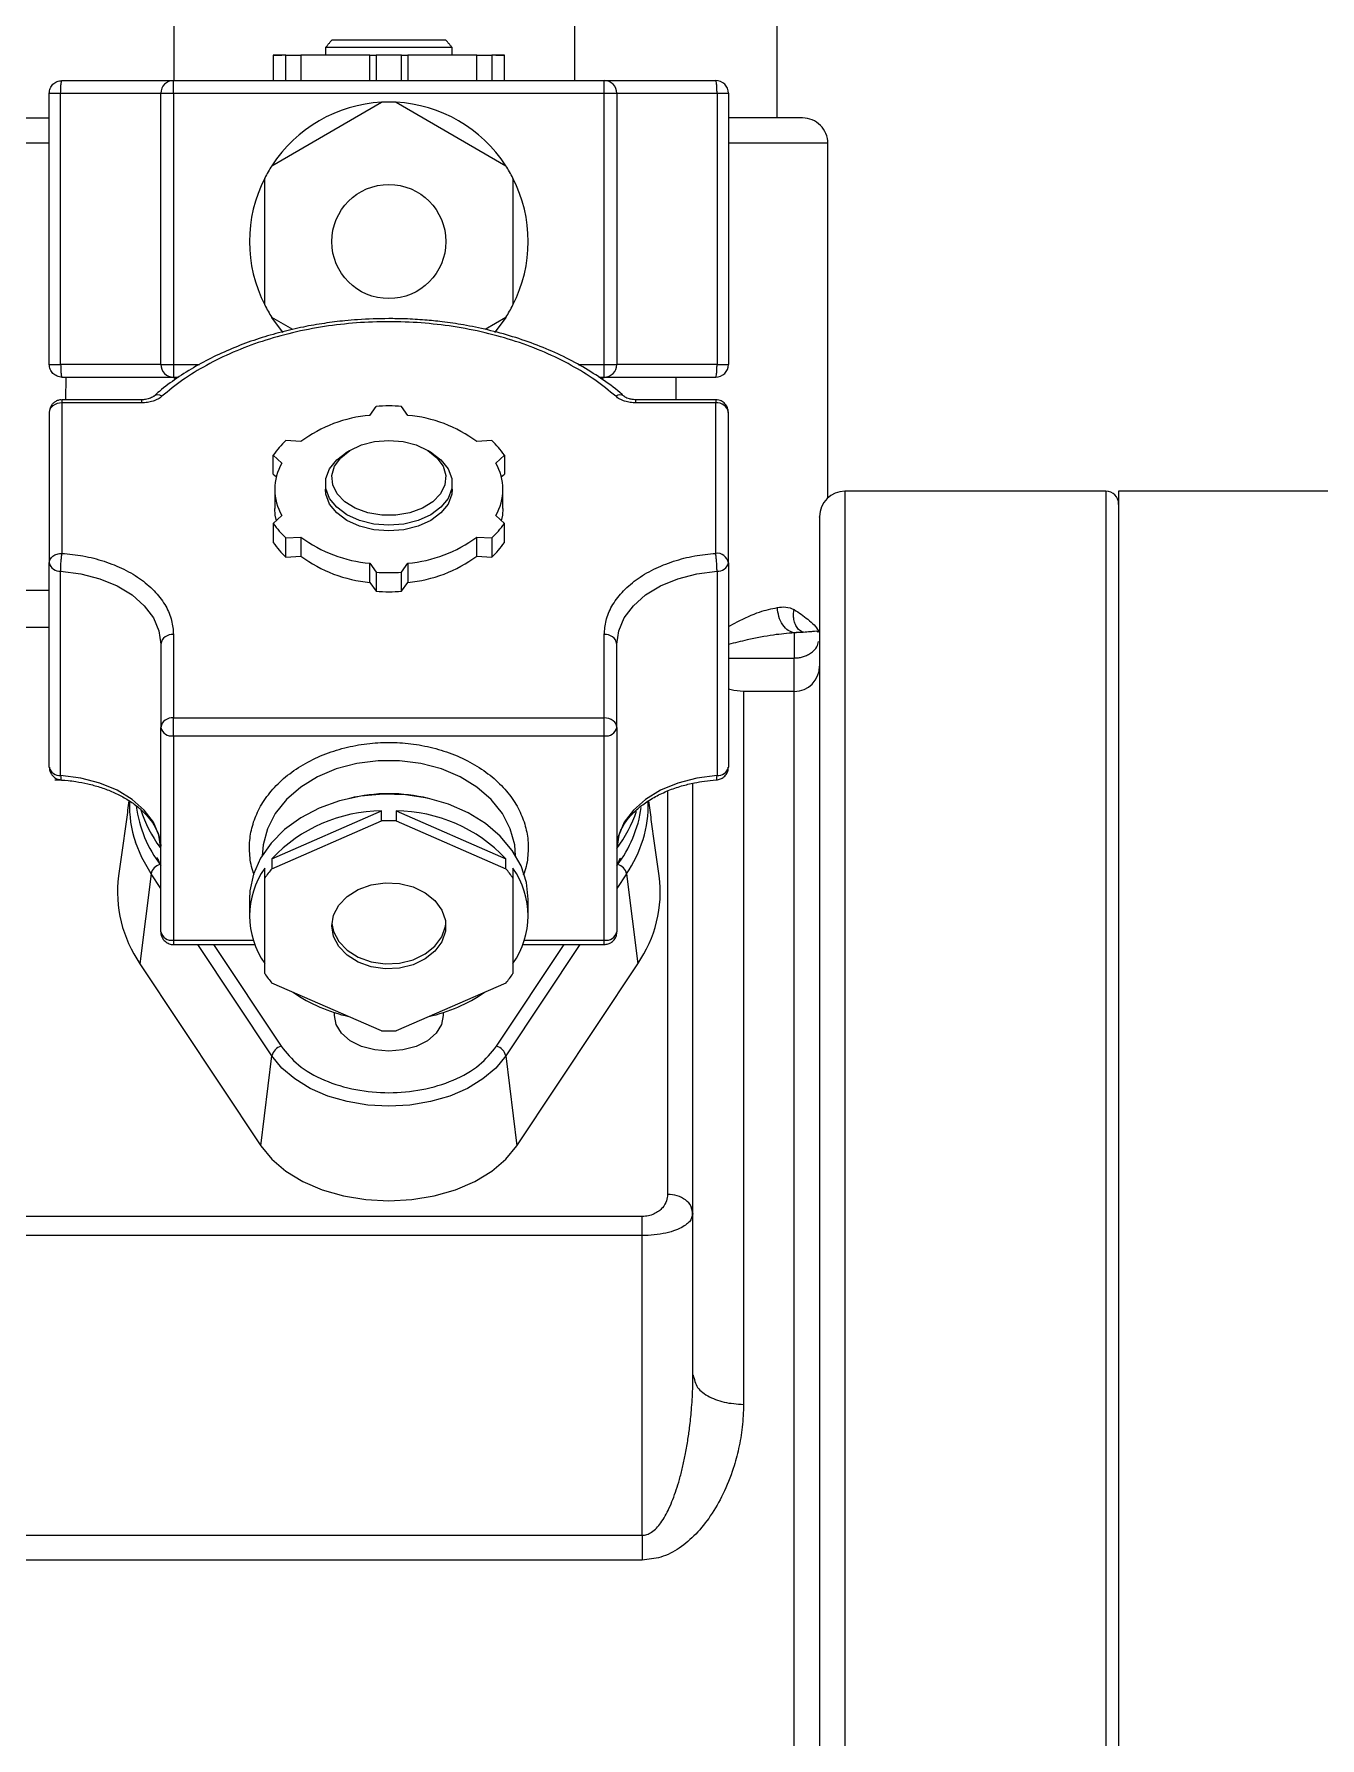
# Model space of a CAD drawing. Header units: inches. Extents: x 1104 to 1677, y 981 to 1342.
# Drawn here: x 1441.25 to 1446.32, y 1100.51 to 1107.23 of the extents above; entities that cross this region are included whole.
import ezdxf

# ---------------------------------------------------------------- set-up
doc = ezdxf.new("R2010")
doc.units = ezdxf.units.IN
doc.header["$MEASUREMENT"] = 0
doc.layers.get('0').update_dxf_attribs({"color": 1})

msp = doc.modelspace()

# ---------------------------------------------------------------- linework, layer by layer
at = {"linetype": 'Continuous', "lineweight": 15}
for p, q in [((1442.87315798, 1107.20935244), (1442.42315699, 1107.20935244)), ((1442.19231337, 1107.14935239), (1442.19231337, 1107.0493524)), ((1442.24231556, 1107.14935239), (1442.19231337, 1107.14935239)), ((1442.19231337, 1107.14935239), (1442.22636311, 1107.14935239)), ((1442.22636311, 1107.14935239), (1442.1981565, 1107.14935239)), ((1442.24231556, 1107.0493524), (1442.24231556, 1107.14935239)), ((1442.24231556, 1107.14935239), (1442.30145557, 1107.14935239)), ((1442.30145557, 1107.14935239), (1442.30145557, 1107.0493524)), ((1442.57306971, 1107.14935239), (1442.30145557, 1107.14935239)), ((1442.89815908, 1107.17935242), (1442.39815589, 1107.17935242)), ((1442.57306971, 1107.0493524), (1442.57306971, 1107.14935239)), ((1442.57306971, 1107.14935239), (1442.59815529, 1107.14935239)), ((1442.59815529, 1107.14935239), (1442.59815529, 1107.0493524)), ((1442.69815499, 1107.14935239), (1442.59815529, 1107.14935239)), ((1442.69815499, 1107.0493524), (1442.69815499, 1107.14935239)), ((1442.69815499, 1107.14935239), (1442.72324526, 1107.14935239)), ((1442.72324526, 1107.14935239), (1442.72324526, 1107.0493524)), ((1442.9948594, 1107.14935239), (1442.72324526, 1107.14935239)), ((1442.9948594, 1107.0493524), (1442.9948594, 1107.14935239)), ((1442.9948594, 1107.14935239), (1443.05399941, 1107.14935239)), ((1443.05399941, 1107.14935239), (1443.05399941, 1107.0493524)), ((1443.10399691, 1107.14935239), (1443.05399941, 1107.14935239)), ((1443.09815847, 1107.14935239), (1443.06994717, 1107.14935239)), ((1443.06994717, 1107.14935239), (1443.10399691, 1107.14935239)), ((1443.10399691, 1107.0493524), (1443.10399691, 1107.14935239)), ((1441.3081559, 1106.99935255), (1441.3530565, 1106.99935255)), ((1441.3081559, 1105.92935252), (1441.3081559, 1106.99935255)), ((1441.3530565, 1106.99935255), (1441.74815551, 1106.99935255)), ((1441.3530565, 1105.92935252), (1441.3530565, 1106.99935255)), ((1441.74815551, 1106.99935255), (1441.79815771, 1106.99935255)), ((1441.74815551, 1105.92935252), (1441.74815551, 1106.99935255)), ((1441.79815771, 1107.0347079), (1441.79815771, 1107.0493524)), ((1441.79815771, 1107.0493524), (1443.49815727, 1107.0493524)), ((1441.79815771, 1106.99935255), (1441.79815771, 1107.0347079)), ((1441.79815771, 1106.99935255), (1441.79815771, 1105.92935252)), ((1441.79815771, 1106.99935255), (1443.49815727, 1106.99935255)), ((1443.49815727, 1106.99935255), (1443.49815727, 1107.0493524)), ((1443.49815727, 1106.99935255), (1443.54815477, 1106.99935255)), ((1443.49815727, 1105.92935252), (1443.49815727, 1106.99935255)), ((1443.54815477, 1106.99935255), (1443.54815477, 1105.92935252)), ((1443.54815477, 1106.99935255), (1443.94325847, 1106.99935255)), ((1443.94325847, 1106.99935255), (1443.94325847, 1105.92935252)), ((1443.94325847, 1106.99935255), (1443.98815907, 1106.99935255)), ((1443.98815907, 1106.99935255), (1443.98815907, 1105.92935252)), ((1442.1867002, 1106.71361662), (1442.61971622, 1106.96361646)), ((1442.67659876, 1106.96361646), (1443.10961008, 1106.71361662)), ((1444.38065801, 1106.80185247), (1443.98815907, 1106.80185247)), ((1442.15825893, 1106.16435249), (1442.15825893, 1106.66435245)), ((1443.13805604, 1106.66435245), (1443.13805604, 1106.16435249)), ((1442.26903909, 1106.06755053), (1442.1867002, 1106.11508846)), ((1443.10961008, 1106.11508846), (1443.02769358, 1106.06779194)), ((1441.3081559, 1105.92935252), (1441.3530565, 1105.92935252)), ((1441.74815551, 1105.92935252), (1441.3530565, 1105.92935252)), ((1441.74815551, 1105.92935252), (1441.79815771, 1105.92935252)), ((1441.79815771, 1105.92935252), (1441.79815771, 1105.87935253)), ((1441.79815771, 1105.92935252), (1441.90061199, 1105.92935252)), ((1443.39528998, 1105.92935252), (1443.49815727, 1105.92935252)), ((1443.49815727, 1105.89399717), (1443.49815727, 1105.92935252)), ((1443.49815727, 1105.92935252), (1443.54815477, 1105.92935252)), ((1443.94325847, 1105.92935252), (1443.54815477, 1105.92935252)), ((1443.94325847, 1105.92935252), (1443.98815907, 1105.92935252)), ((1441.37408708, 1105.87935253), (1441.37174983, 1105.79007213)), ((1441.79815771, 1105.87935253), (1441.81864387, 1105.87935253)), ((1443.47687794, 1105.87935253), (1443.49815727, 1105.87935253)), ((1443.49815727, 1105.87935253), (1443.49815727, 1105.89399717)), ((1443.78065512, 1105.87935253), (1443.78065512, 1105.79007213)), ((1441.3581581, 1105.79007213), (1441.3581581, 1105.77774465)), ((1441.67285654, 1105.77774465), (1441.67285654, 1105.79007213)), ((1443.62345374, 1105.77774465), (1443.62345374, 1105.790067)), ((1443.93815688, 1105.79007213), (1443.93815688, 1105.77774465)), ((1441.3081559, 1105.74007214), (1441.3081559, 1105.14663442)), ((1441.3581581, 1105.77774465), (1441.3581581, 1105.18430876)), ((1441.67285654, 1105.77774465), (1441.3581581, 1105.77774465)), ((1442.57306971, 1105.72866043), (1442.59815529, 1105.76403602)), ((1442.72324526, 1105.72866043), (1442.69815499, 1105.76403602)), ((1443.93815688, 1105.77774465), (1443.62345374, 1105.77774465)), ((1443.93815688, 1105.18430686), (1443.93815688, 1105.77774465)), ((1443.98815907, 1105.14663442), (1443.98815907, 1105.74007214)), ((1442.30145557, 1105.62555224), (1442.24231556, 1105.62895413)), ((1443.05399941, 1105.62895413), (1442.9948594, 1105.62555224)), ((1442.19231337, 1105.57201241), (1442.22636311, 1105.54003864)), ((1442.19231337, 1105.49666754), (1442.19231337, 1105.57201241)), ((1443.06994717, 1105.54003864), (1443.10399691, 1105.57201241)), ((1443.10399691, 1105.57201241), (1443.10399691, 1105.49666754)), ((1442.19231337, 1105.49666754), (1442.20425307, 1105.48545925)), ((1443.09206191, 1105.48545925), (1443.10399691, 1105.49666754)), ((1444.44815675, 1105.42935249), (1444.44815675, 1094.20438572)), ((1445.47815786, 1105.42935249), (1445.47815786, 1092.20185269)), ((1445.52815536, 1105.42935249), (1445.52815536, 1092.20185269)), ((1442.22636311, 1105.33382241), (1442.19231337, 1105.30184871)), ((1443.10399691, 1105.30184871), (1443.06994717, 1105.33382241)), ((1442.19231337, 1105.30184871), (1442.19231337, 1105.22650384)), ((1442.24231556, 1105.24490692), (1442.30145557, 1105.24830881)), ((1442.24231556, 1105.16956204), (1442.24231556, 1105.24490692)), ((1442.30145557, 1105.24830881), (1442.30145557, 1105.17296401)), ((1442.9948594, 1105.24830881), (1443.05399941, 1105.24490692)), ((1442.9948594, 1105.17296401), (1442.9948594, 1105.24830881)), ((1443.05399941, 1105.24490692), (1443.05399941, 1105.16956204)), ((1443.10399691, 1105.22650384), (1443.10399691, 1105.30184871)), ((1441.3081559, 1104.34044435), (1441.3081559, 1105.14663442)), ((1441.3530565, 1104.30774061), (1441.3530565, 1105.11393062)), ((1442.24231556, 1105.16956204), (1442.30145557, 1105.17296401)), ((1442.57306971, 1105.1452007), (1442.59815529, 1105.10982503)), ((1442.57306971, 1105.06985582), (1442.57306971, 1105.1452007)), ((1442.59815529, 1105.10982503), (1442.59815529, 1105.03448019)), ((1442.69815499, 1105.10982503), (1442.72324526, 1105.1452007)), ((1442.69815499, 1105.03448019), (1442.69815499, 1105.10982503)), ((1442.72324526, 1105.1452007), (1442.72324526, 1105.06985582)), ((1442.9948594, 1105.17296401), (1443.05399941, 1105.16956204)), ((1443.94325847, 1105.11393062), (1443.94325847, 1104.30774061)), ((1443.98815907, 1105.14663442), (1443.98815907, 1104.34044435)), ((1442.57306971, 1105.06985582), (1442.59815529, 1105.03448019)), ((1442.69815499, 1105.03448019), (1442.72324526, 1105.06985582)), ((1441.18815814, 1105.03935251), (1441.3081559, 1105.03935251)), ((1441.3081559, 1104.89142171), (1441.18815814, 1104.89142171)), ((1441.79815771, 1104.86381023), (1441.79815771, 1104.53505684)), ((1443.49815727, 1104.53505684), (1443.49815727, 1104.86381023)), ((1441.74815551, 1104.8261378), (1441.74815551, 1104.49738441)), ((1443.54815477, 1104.49738441), (1443.54815477, 1104.8261378)), ((1443.98815907, 1104.77138849), (1444.24815735, 1104.77138849)), ((1444.24815735, 1104.63935251), (1444.24815735, 1104.77138849)), ((1444.04815795, 1104.63935251), (1444.04815795, 1101.82694068)), ((1444.24815735, 1096.26695106), (1444.24815735, 1104.63935251)), ((1441.79815771, 1104.50077647), (1441.79815771, 1104.53505684)), ((1441.79815771, 1104.53505684), (1443.49815727, 1104.53505684)), ((1443.49815727, 1104.46450907), (1443.49815727, 1104.53505684)), ((1441.74815551, 1103.69119437), (1441.74815551, 1104.49738441)), ((1441.79815771, 1104.46450907), (1441.79815771, 1104.50077647)), ((1441.79815771, 1104.46450907), (1443.49815727, 1104.46450907)), ((1441.79815771, 1104.46450907), (1441.79815771, 1103.65831905)), ((1443.49815727, 1103.65831905), (1443.49815727, 1104.46450907)), ((1443.54815477, 1104.49738441), (1443.54815477, 1103.69119437)), ((1443.74815886, 1104.24700816), (1443.74815886, 1102.65531383)), ((1443.84815856, 1102.5799688), (1443.84815856, 1104.27742924)), ((1442.1867002, 1103.97964393), (1442.61971622, 1104.1680061)), ((1442.1867002, 1103.94019355), (1442.61971622, 1104.1285557)), ((1442.61971622, 1104.1285557), (1442.61971622, 1104.1680061)), ((1442.67659876, 1104.1680061), (1442.67659876, 1104.1285557)), ((1442.67659876, 1104.1680061), (1443.10961008, 1103.97964393)), ((1442.67659876, 1104.1285557), (1443.10961008, 1103.94019355)), ((1442.1867002, 1103.97964393), (1442.1867002, 1103.94019355)), ((1443.10961008, 1103.94019355), (1443.10961008, 1103.97964393)), ((1441.70986305, 1103.92010316), (1441.6661076, 1103.56534622)), ((1441.74815551, 1103.86240904), (1441.70986305, 1103.92010316)), ((1442.15825893, 1103.90307561), (1442.15825893, 1103.942526)), ((1442.15825893, 1103.5263513), (1442.15825893, 1103.90307561)), ((1443.13805604, 1103.942526), (1443.13805604, 1103.90307561)), ((1443.13805604, 1103.90307561), (1443.13805604, 1103.5263513)), ((1443.58645193, 1103.92010316), (1443.54815477, 1103.86240904)), ((1443.58645193, 1103.92010316), (1443.63020268, 1103.56534622)), ((1441.79815771, 1103.65831905), (1442.11307204, 1103.65831905)), ((1441.79815771, 1103.65831905), (1441.79815771, 1103.64119438)), ((1442.18644677, 1103.20210578), (1441.89499413, 1103.64119438)), ((1441.95631183, 1103.64119438), (1442.22290885, 1103.23955594)), ((1443.07340612, 1103.23955594), (1443.34000315, 1103.64119438)), ((1443.40132084, 1103.64119438), (1443.10986351, 1103.20210578)), ((1443.18324293, 1103.65831905), (1443.49815727, 1103.65831905)), ((1443.49815727, 1103.64130958), (1443.49815727, 1103.65831905)), ((1443.49815727, 1103.64119438), (1443.49815727, 1103.64130958)), ((1441.6661076, 1103.56534622), (1442.14269602, 1102.84734887)), ((1443.15361426, 1102.84734887), (1443.63020268, 1103.56534622)), ((1442.61971622, 1103.30087114), (1442.1867002, 1103.48923333)), ((1443.10961008, 1103.48923333), (1442.67659876, 1103.30087114)), ((1442.14269602, 1102.84734887), (1442.18644677, 1103.20210578)), ((1443.10986351, 1103.20210578), (1443.15361426, 1102.84734887)), ((1443.64815916, 1102.56804758), (1438.79815738, 1102.56804758)), ((1443.84815856, 1101.94286262), (1443.84815856, 1102.57996895)), ((1443.64815916, 1101.31036816), (1443.64815916, 1102.4927027))]:
    msp.add_line(p, q, dxfattribs=at)
at = {"linetype": 'Continuous', "lineweight": 15, "flags": 128}
for points in [[(1442.23120188, 1106.05567521), (1442.22512877, 1106.06285872), (1442.1867002, 1106.11508846)], [(1443.10961008, 1106.11508846), (1443.0711862, 1106.06285872), (1443.06480334, 1106.05532072)], [(1441.72012725, 1105.80416546), (1441.71956405, 1105.80367355), (1441.7194655, 1105.80357998)], [(1442.64815749, 1105.63007649), (1442.70411076, 1105.62542868), (1442.75655346, 1105.61177739), (1442.80218152, 1105.58998034), (1442.83813204, 1105.56140714), (1442.86214285, 1105.52785313), (1442.87271212, 1105.49142661), (1442.86917339, 1105.45441644), (1442.85174255, 1105.41914806), (1442.82152252, 1105.38783758), (1442.7804094, 1105.36245229), (1442.73098448, 1105.34458725), (1442.67635471, 1105.33536496), (1442.61995557, 1105.33536496), (1442.5653305, 1105.34458725), (1442.51590557, 1105.36245229), (1442.47479245, 1105.38783758), (1442.44457243, 1105.41914806), (1442.42714159, 1105.45441644), (1442.42360285, 1105.49142661), (1442.43416743, 1105.52785313), (1442.45818293, 1105.56140714), (1442.49413345, 1105.58998034), (1442.53976151, 1105.61177739), (1442.59219952, 1105.62542868), (1442.64815749, 1105.63007649)], [(1442.81975785, 1105.57907191), (1442.85390146, 1105.55291062), (1442.88191095, 1105.51782278), (1442.89633339, 1105.47934743), (1442.89633339, 1105.43972061), (1442.88191095, 1105.40124525), (1442.85390146, 1105.36615742), (1442.81393818, 1105.33649626), (1442.76433961, 1105.31398568), (1442.70798741, 1105.29993378), (1442.64815749, 1105.29515734), (1442.58832756, 1105.29993378), (1442.53197536, 1105.31398568), (1442.48237679, 1105.33649626), (1442.44240882, 1105.36615742), (1442.41440403, 1105.40124525), (1442.39998158, 1105.43972061), (1442.39998158, 1105.47934743), (1442.41440403, 1105.51782278), (1442.44240882, 1105.55291062), (1442.47655712, 1105.57907191)], [(1442.89815908, 1105.43693053), (1442.89633339, 1105.41711711), (1442.88191095, 1105.37864176), (1442.85390146, 1105.34355392), (1442.81393818, 1105.31389284), (1442.76433961, 1105.29138219), (1442.70798741, 1105.27733036), (1442.64815749, 1105.27255385), (1442.58832756, 1105.27733036), (1442.53197536, 1105.29138219), (1442.48237679, 1105.31389284), (1442.44240882, 1105.34355392), (1442.41440403, 1105.37864176), (1442.39998158, 1105.41711711), (1442.39815589, 1105.43693053)], [(1442.20425307, 1105.313057), (1442.19993525, 1105.33529089), (1442.1981565, 1105.36158565)], [(1443.09815847, 1105.36158565), (1443.09637503, 1105.33529089), (1443.09206191, 1105.313057)], [(1441.3530565, 1105.11393062), (1441.43219927, 1105.10370632), (1441.50717909, 1105.08415455), (1441.57546631, 1105.05593225), (1441.63477058, 1105.01998797), (1441.68310197, 1104.97752945), (1441.7188319, 1104.92998356), (1441.7407636, 1104.878948), (1441.74815551, 1104.8261378)], [(1443.54815477, 1104.8261378), (1443.55555138, 1104.878948), (1443.57747838, 1104.92998356), (1443.613213, 1104.97752945), (1443.6615397, 1105.01998797), (1443.72084867, 1105.05593225), (1443.78913588, 1105.08415455), (1443.86411571, 1105.10370632), (1443.94325847, 1105.11393062)], [(1444.04815795, 1104.63935251), (1444.00913803, 1104.64319546), (1443.98815907, 1104.64856468)], [(1441.74815551, 1104.01994772), (1441.7407636, 1104.07275793), (1441.7188319, 1104.12379351), (1441.68310197, 1104.17133941), (1441.63477058, 1104.21379791), (1441.57546631, 1104.24974224), (1441.50717909, 1104.27796448), (1441.43219927, 1104.29751628), (1441.3530565, 1104.30774061)], [(1443.14815598, 1103.99086626), (1443.1447205, 1104.03495334), (1443.12751963, 1104.09797624), (1443.09633748, 1104.15787472), (1443.05208455, 1104.21290161), (1442.9960468, 1104.26145177), (1442.92985749, 1104.30210899), (1442.85545493, 1104.33368732), (1442.77500743, 1104.35526562), (1442.69085694, 1104.36621446), (1442.60545803, 1104.36621446), (1442.52130754, 1104.35526562), (1442.44086004, 1104.33368732), (1442.36645279, 1104.30210899), (1442.30026817, 1104.26145177), (1442.24423042, 1104.21290161), (1442.1999728, 1104.15787472), (1442.16879065, 1104.09797624), (1442.15159448, 1104.03495334), (1442.148159, 1103.99086626)], [(1443.94325847, 1104.30774061), (1443.86411571, 1104.29751628), (1443.78913588, 1104.27796448), (1443.72084867, 1104.24974224), (1443.6615397, 1104.21379791), (1443.613213, 1104.17133941), (1443.57747838, 1104.12379351), (1443.55555138, 1104.07275793), (1443.54815477, 1104.01994772)], [(1443.19815817, 1103.81991452), (1443.19103378, 1103.88638844), (1443.16985301, 1103.95114069), (1443.13515559, 1104.01249428), (1443.08785203, 1104.06886016), (1443.02915319, 1104.11877846), (1442.96059377, 1104.16095636), (1442.88393844, 1104.19430145), (1442.80117716, 1104.21795011), (1442.71445005, 1104.23128986), (1442.6260099, 1104.2339752), (1442.53814233, 1104.22593659), (1442.45312358, 1104.20738222), (1442.3731548, 1104.17879263), (1442.30031041, 1104.1409083), (1442.23647712, 1104.09471041), (1442.18330227, 1104.04139542), (1442.14217037, 1103.98234422), (1442.11413742, 1103.91908615), (1442.09994025, 1103.85325961), (1442.0981568, 1103.81991452)], [(1441.70986305, 1103.92010316), (1441.67276737, 1103.98488478), (1441.64811827, 1104.04528006)], [(1442.42315699, 1103.71471342), (1442.43022507, 1103.75687285), (1442.45098814, 1103.79638315), (1442.48413677, 1103.83076193), (1442.52759653, 1103.85784894), (1442.57862656, 1103.87594219), (1442.63403072, 1103.88390485), (1442.69031721, 1103.88123661), (1442.7439567, 1103.86810511), (1442.7915794, 1103.84533541), (1442.83018632, 1103.8143583), (1442.85735571, 1103.7771201), (1442.87138392, 1103.7359607), (1442.87138392, 1103.69346621), (1442.85735571, 1103.65230674), (1442.83018632, 1103.61506858), (1442.7915794, 1103.58409147), (1442.7439567, 1103.56132181), (1442.69031721, 1103.54819023), (1442.63403072, 1103.54552203), (1442.57862656, 1103.55348469), (1442.52759653, 1103.57157794), (1442.48413677, 1103.59866491), (1442.45098814, 1103.63304369), (1442.43022507, 1103.67255406), (1442.42315699, 1103.71471342)], [(1442.42353715, 1103.72457605), (1442.43022507, 1103.69227925), (1442.45098814, 1103.65276888), (1442.48413677, 1103.61839017), (1442.52759653, 1103.59130313), (1442.57862656, 1103.57320988), (1442.63403072, 1103.56524722), (1442.69031721, 1103.5679155), (1442.7439567, 1103.581047), (1442.7915794, 1103.60381666), (1442.83018632, 1103.63479377), (1442.85735571, 1103.67203201), (1442.87138392, 1103.71319141), (1442.87277783, 1103.72457605)], [(1442.86250893, 1103.37253458), (1442.8631566, 1103.36158494), (1442.85583039, 1103.32499724), (1442.83435395, 1103.29090298), (1442.80018688, 1103.2616255), (1442.75565704, 1103.23916017), (1442.703801, 1103.22503787), (1442.64815749, 1103.22022103), (1442.59250928, 1103.22503787), (1442.54065793, 1103.23916017), (1442.4961281, 1103.2616255), (1442.46196102, 1103.29090298), (1442.44048458, 1103.32499724), (1442.43315837, 1103.36158494), (1442.43380135, 1103.37253458)], [(1443.10986351, 1103.20210578), (1443.07032733, 1103.15387236), (1443.01924099, 1103.11058449), (1442.95799369, 1103.07342662), (1442.88827503, 1103.04341545), (1442.81198109, 1103.02137244), (1442.73120506, 1103.00790053), (1442.64815749, 1103.00336858), (1442.56510991, 1103.00790053), (1442.48433389, 1103.02137244), (1442.40803994, 1103.04341545), (1442.33831659, 1103.07342662), (1442.27707399, 1103.11058449), (1442.22598764, 1103.15387236), (1442.18644677, 1103.20210578)], [(1442.14269602, 1102.84734887), (1442.18598213, 1102.79454494), (1442.24191194, 1102.74715499), (1442.30896013, 1102.70647614), (1442.38528692, 1102.67362113), (1442.46880852, 1102.64948932), (1442.55723928, 1102.63474084), (1442.64815749, 1102.62977945), (1442.73907569, 1102.63474084), (1442.82750645, 1102.64948932), (1442.91102805, 1102.67362113), (1442.98735485, 1102.70647614), (1443.05440303, 1102.74715499), (1443.11033284, 1102.79454494), (1443.15361426, 1102.84734887)]]:
    msp.add_lwpolyline(points, dxfattribs=at)
at = {"linetype": 'Continuous', "lineweight": 15}
msp.add_circle((1442.64815682, 1106.41435252), 0.225, dxfattribs=at)
for centre, radius, start, end in [((1441.79815682, 1106.99935252), 0.05, 90, 180), ((1443.49815682, 1106.99935252), 0.05, 45, 90), ((1443.49815682, 1106.99935252), 0.05, 0, 45), ((1443.93815682, 1106.99935252), 0.05, 0.001537821, 89.999062993), ((1442.64815682, 1106.41435252), 0.55, 92.964308211, 147.035691789), ((1442.64815682, 1106.41435252), 0.55, 87.035691789, 92.964308211), ((1442.64815682, 1106.41435252), 0.55, 32.964308211, 87.035691789), ((1444.28065682, 1106.80185252), 0.1, 0, 90.000066492), ((1442.64815682, 1106.41435252), 0.55, 152.964308211, 207.035691789), ((1442.64815682, 1106.41435252), 0.55, 147.035691789, 152.964308211), ((1442.64815682, 1106.41435252), 0.55, 27.035691789, 32.964308211), ((1442.64815682, 1106.41435252), 0.55, 332.964308211, 27.035691789), ((1442.64815682, 1106.41435252), 0.55, 207.035691789, 212.964308211), ((1442.64815682, 1106.41435252), 0.55, 327.035691789, 332.964308211), ((1441.79815682, 1105.92935252), 0.05, 180, 225), ((1443.49815682, 1105.92935252), 0.05, 270, 0), ((1443.93815682, 1105.92935252), 0.05, 270.000937007, 0), ((1441.79815682, 1105.92935252), 0.05, 225, 270), ((1441.78315682, 1105.82935252), 0.05, 60.017462039, 90), ((1443.51315682, 1105.82935252), 0.05, 90, 119.962131535), ((1441.73633483, 1105.77929524), 0.02968525, 56.308517606, 123.091742117), ((1443.55992497, 1105.7795114), 0.02947489, 55.633263121, 123.835339013), ((1441.34196397, 1105.73882847), 0.03383094, 124.496490339, 177.893257437), ((1441.35722076, 1105.71859089), 0.05916119, 89.092178536, 125.573857146), ((1442.61988975, 1105.1960184), 0.53469584, 95.023473748, 126.551326045), ((1442.64815514, 1105.00650621), 0.75917811, 86.223738015, 93.776261985), ((1442.67642522, 1105.1960184), 0.53469584, 53.448673955, 84.976526252), ((1443.94356017, 1105.73289651), 0.04517246, 9.140132511, 96.869874443), ((1442.4646383, 1105.38330096), 0.3313199, 132.14594357, 145.279423604), ((1442.83193829, 1105.38355312), 0.3309574, 34.71095531, 47.858344531), ((1442.40207426, 1105.43693053), 0.20372946, 149.595392157, 210.404607843), ((1442.89427654, 1105.43693053), 0.20369451, 329.589624299, 30.410375701), ((1444.44815682, 1105.32935252), 0.1, 90, 180), ((1445.47815682, 1105.37935252), 0.05, 0, 90), ((1442.46463547, 1105.49055736), 0.33131598, 214.720456928, 227.854102728), ((1442.61988953, 1105.67784244), 0.53469554, 233.448679771, 264.976547477), ((1442.67642545, 1105.67784244), 0.53469554, 275.023452523, 306.551320228), ((1442.83194111, 1105.49030521), 0.33095349, 312.141609213, 325.289164115), ((1442.46463547, 1105.41521248), 0.33131598, 214.720456928, 227.854102728), ((1442.83194111, 1105.41496034), 0.33095349, 312.141609213, 325.289164115), ((1443.94355996, 1105.13945841), 0.04517274, 9.140558079, 96.86955608), ((1441.34931122, 1105.15596354), 0.04219944, 192.772006984, 275.091809022), ((1442.61988928, 1105.60249661), 0.53469457, 233.448635317, 264.97656489), ((1442.64815514, 1105.86736611), 0.75918935, 266.223794003, 273.776205997), ((1442.67642569, 1105.60249661), 0.53469457, 275.02343511, 306.551364683), ((1443.94700375, 1105.15596354), 0.04219944, 264.908190978, 347.227993016), ((1442.64815514, 1105.79201563), 0.75918373, 266.223766009, 273.776233991), ((1441.79275434, 1104.81896217), 0.04517239, 83.130022639, 170.859863202), ((1443.50356075, 1104.81896788), 0.04516674, 9.133953627, 96.870990948), ((1444.24815682, 1104.73935252), 0.1, 270, 360), ((1441.7927543, 1104.49020882), 0.04517235, 83.129971691, 170.85990075), ((1443.49909303, 1104.47589782), 0.05916642, 54.427889121, 90.906210566), ((1443.5143617, 1104.49615232), 0.03381552, 2.088062902, 55.506752695), ((1441.79106218, 1104.50818047), 0.04424406, 194.123417875, 279.228510845), ((1443.50525297, 1104.50817407), 0.04423778, 260.769937711, 345.883071244), ((1441.34931111, 1104.34977338), 0.04219932, 192.771932321, 275.091975395), ((1443.94700386, 1104.34977338), 0.04219932, 264.908024605, 347.228067679), ((1442.64815726, 1103.58281011), 0.65337114, 76.22212079, 103.777838707), ((1442.07841162, 1104.19003279), 0.45398868, 178.125231839, 198.593183646), ((1442.14824579, 1104.25482425), 0.50156249, 187.716547135, 217.090132659), ((1442.16578167, 1104.3332723), 0.52193054, 197.896828674, 216.330326109), ((1443.15399777, 1104.25252297), 0.49544481, 322.708357137, 351.818323251), ((1443.22211417, 1104.18954499), 0.44979751, 342.679306346, 1.735511835), ((1442.62438182, 1103.56538049), 0.60264367, 90.443582549, 136.574544081), ((1442.64815749, 1103.39945709), 0.72965313, 87.766092298, 92.233907702), ((1442.67193418, 1103.56539375), 0.6026304, 43.424914004, 89.556505054), ((1443.12506474, 1104.33611889), 0.52805026, 323.24777706, 341.386811043), ((1443.15870031, 1104.20883497), 0.51607897, 325.980699032, 342.730855276), ((1442.0757489, 1103.84940407), 0.49849258, 172.812621589, 214.7386266), ((1441.75851411, 1103.90914034), 0.04987093, 106.062736525, 167.301312499), ((1442.42556006, 1103.75416384), 0.32700182, 144.828355858, 215.171644142), ((1442.49428729, 1103.67505241), 0.40609068, 139.238547707, 145.839843316), ((1442.80248735, 1103.67536579), 0.40553435, 34.159986035, 40.770751615), ((1442.87073307, 1103.75416384), 0.32701968, 324.830560775, 35.169439225), ((1443.53780019, 1103.90913795), 0.04987212, 12.701196174, 73.942456583), ((1443.22370174, 1103.84864079), 0.49547838, 325.126972829, 7.320314563), ((1441.79106214, 1103.70199039), 0.04424401, 194.123383111, 279.228574942), ((1443.50525301, 1103.701984), 0.04423773, 260.769873618, 345.883106002), ((1442.4942764, 1103.7543659), 0.40607683, 214.160014597, 220.761539731), ((1442.80249818, 1103.75405256), 0.40552058, 319.229161304, 325.840155699), ((1442.61988061, 1103.95512477), 0.61180163, 235.225400816, 257.755761797), ((1442.67641522, 1103.95517517), 0.61185395, 282.244559904, 304.773379991), ((1442.64815749, 1104.03004213), 0.72972545, 267.766313793, 272.233686207), ((1442.23524658, 1103.19106862), 0.05003239, 104.276097936, 167.255706319), ((1443.06107968, 1103.19108572), 0.05001304, 12.729223296, 75.7315997)]:
    msp.add_arc(centre, radius, start, end, dxfattribs=at)
for points in [[(1441.80065453, 1107.0493524), (1441.80065453, 1108.20863869)], [(1443.38065633, 1108.20863869), (1443.38065633, 1107.0493524)], [(1444.18065861, 1106.90185261), (1444.18065861, 1108.23185253)], [(1442.42315699, 1107.20935244), (1442.39815589, 1107.17935242)], [(1442.89815908, 1107.17935242), (1442.87315798, 1107.20935244)], [(1442.39815589, 1107.17935242), (1442.39815589, 1107.14935239)], [(1442.89815908, 1107.14935239), (1442.89815908, 1107.17935242)], [(1444.38065801, 1105.40137754), (1444.38065801, 1106.80185247)], [(1441.67285654, 1105.79007213), (1441.3581581, 1105.79007213)], [(1443.93815688, 1105.79007213), (1443.62345374, 1105.79007213)], [(1442.49371575, 1105.58972155), (1442.47655712, 1105.57907191)], [(1442.81975785, 1105.57907191), (1442.80259922, 1105.58972155)], [(1442.39815589, 1105.45953402), (1442.39815589, 1105.43693053)], [(1442.89815908, 1105.43693053), (1442.89815908, 1105.45953402)], [(1442.1981565, 1105.43693053), (1442.1981565, 1105.36158565)], [(1443.09815847, 1105.36158565), (1443.09815847, 1105.43693053)], [(1445.47815786, 1105.42935249), (1444.44815675, 1105.42935249)], [(1446.6481548, 1105.42935249), (1445.52815536, 1105.42935249)], [(1444.28490103, 1104.87292377), (1444.24815266, 1104.87083153)], [(1444.24815735, 1104.63935251), (1444.04815795, 1104.63935251)], [(1441.62268539, 1104.20811294), (1441.58117333, 1103.91177281)], [(1443.71514164, 1103.91177281), (1443.67365305, 1104.20792362)], [(1441.73324027, 1103.98442899), (1441.74632044, 1103.95755333)], [(1443.54999454, 1103.95755333), (1443.56181221, 1103.98183456)], [(1442.0981568, 1103.81991452), (1442.0981568, 1103.75416381)], [(1443.19815817, 1103.75416381), (1443.19815817, 1103.81991452)], [(1441.79815771, 1103.64119438), (1442.11899027, 1103.64119438)], [(1443.17732471, 1103.64119438), (1443.49815727, 1103.64119438)], [(1443.84815856, 1102.57996895), (1443.84469961, 1102.59307288)], [(1443.84815856, 1102.57996895), (1443.84502814, 1102.57066746)], [(1443.8458964, 1102.57070368), (1443.84654876, 1102.59343338)], [(1443.64815916, 1102.4927027), (1438.79815738, 1102.4927027)], [(1443.8474311, 1101.89957298), (1443.84815856, 1101.94286262)], [(1443.84815856, 1101.94286262), (1443.85460712, 1101.92406691)], [(1438.88125188, 1101.31036112), (1443.64815916, 1101.31036816)], [(1443.64815916, 1101.21280604), (1438.88125188, 1101.21280164)]]:
    msp.add_open_spline(points, degree=1, dxfattribs=at)
for points, knots in [([(1441.3081559, 1106.99935255), (1441.30890736, 1107.00590456), (1441.31041034, 1107.01900909), (1441.32197634, 1107.03553411), (1441.33850233, 1107.04709819), (1441.35160602, 1107.04860098), (1441.3581581, 1107.0493524)], [0, 0, 0, 0, 0.2499981187, 0.5000152165, 0.7499989281, 1, 1, 1, 1]), ([(1441.3530565, 1106.99935255), (1441.35312455, 1107.0059736), (1441.35326064, 1107.01921534), (1441.35411953, 1107.02954381), (1441.35454896, 1107.0347079)], [0, 0, 0, 0, 0.5000135095, 1, 1, 1, 1]), ([(1441.35454896, 1107.0347079), (1441.35479902, 1107.03689241), (1441.35529914, 1107.04126146), (1441.35619462, 1107.04580539), (1441.35715649, 1107.04879902), (1441.35782423, 1107.04916794), (1441.3581581, 1107.0493524)], [0, 0, 0, 0, 0.2500002456, 0.5000040641, 0.7500044922, 1, 1, 1, 1]), ([(1441.3581581, 1107.0493524), (1441.38606679, 1107.0493524), (1441.44333922, 1107.0493524), (1441.52635408, 1107.0493524), (1441.6049042, 1107.0493524), (1441.67410861, 1107.0493524), (1441.73007719, 1107.0493524), (1441.76977925, 1107.0493524), (1441.79383625, 1107.0493524), (1441.79674181, 1107.0493524), (1441.79815771, 1107.0493524)], [0, 0, 0, 0, 0.1175890731, 0.2413087524, 0.3694793709, 0.5000011777, 0.6305201668, 0.7586926868, 0.8824101067, 1, 1, 1, 1]), ([(1443.49815727, 1107.0493524), (1443.49957075, 1107.0493524), (1443.5024714, 1107.0493524), (1443.52653753, 1107.0493524), (1443.56623724, 1107.0493524), (1443.62220645, 1107.0493524), (1443.69141077, 1107.0493524), (1443.769961, 1107.0493524), (1443.85297573, 1107.0493524), (1443.91024818, 1107.0493524), (1443.93815688, 1107.0493524)], [0, 0, 0, 0, 0.1175894283, 0.2413086525, 0.3694809117, 0.4999996819, 0.6305210468, 0.7586913452, 0.8824109817, 1, 1, 1, 1]), ([(1443.94176601, 1107.0347079), (1443.94123841, 1107.0389068), (1443.94018319, 1107.04730463), (1443.93883232, 1107.04866981), (1443.93815688, 1107.0493524)], [0, 0, 0, 0, 0.4999976738, 1, 1, 1, 1]), ([(1443.94325847, 1106.99935255), (1443.94318807, 1107.00597337), (1443.94304728, 1107.01921495), (1443.9421931, 1107.0295436), (1443.94176601, 1107.0347079)], [0, 0, 0, 0, 0.5000016794, 1, 1, 1, 1]), ([(1441.18815814, 1106.90185261), (1441.20189861, 1106.90185261), (1441.23489945, 1106.90185261), (1441.27543567, 1106.90185261), (1441.30219816, 1106.90185261), (1441.3081559, 1106.90185261)], [0, 0, 0, 0, 0.3567441404, 0.8568014485, 1, 1, 1, 1]), ([(1444.28065831, 1106.90185261), (1444.27903609, 1106.90185261), (1444.27569451, 1106.90185261), (1444.24786471, 1106.90185261), (1444.20179765, 1106.90185261), (1444.13651817, 1106.90185261), (1444.06428801, 1106.90185261), (1444.01065913, 1106.90185261), (1443.98815907, 1106.90185261)], [0, 0, 0, 0, 0.1604241407, 0.3304554103, 0.5075588669, 0.6884202472, 0.8692763308, 1, 1, 1, 1]), ([(1441.3081559, 1106.80224949), (1441.30536927, 1106.80226178), (1441.2889342, 1106.80233427), (1441.26100636, 1106.80245563), (1441.22665472, 1106.80260288), (1441.20236138, 1106.80270641), (1441.19076039, 1106.80275764), (1441.18815814, 1106.80276913)], [0, 0, 0, 0, 0.067611058, 0.3987591814, 0.6860864586, 0.9295850831, 1, 1, 1, 1]), ([(1442.64815749, 1106.11032082), (1442.60693203, 1106.10952811), (1442.54902798, 1106.10841469), (1442.46422274, 1106.10100471), (1442.3925502, 1106.09216545), (1442.30860968, 1106.07748921), (1442.22265718, 1106.05773175), (1442.13559445, 1106.0323509), (1442.04948877, 1106.00136511), (1441.96586492, 1105.96481141), (1441.88581976, 1105.9229357), (1441.81103456, 1105.87562178), (1441.75564349, 1105.83561794), (1441.72793162, 1105.81012886), (1441.72072329, 1105.80349872)], [0, 0, 0, 0, 0.1154838357, 0.1622051515, 0.2395857622, 0.3196265481, 0.405167748, 0.4940694394, 0.5854808087, 0.6787456308, 0.7734275002, 0.869238559, 0.9659867659, 1, 1, 1, 1]), ([(1443.54351312, 1105.80399445), (1443.51677792, 1105.82585886), (1443.46331001, 1105.86958564), (1443.36843523, 1105.92749099), (1443.26392476, 1105.97880908), (1443.14968924, 1106.02189815), (1443.0286795, 1106.05602621), (1442.90349592, 1106.08027516), (1442.77609039, 1106.09481806), (1442.64816378, 1106.09958054), (1442.52023089, 1106.09481883), (1442.39283163, 1106.08027707), (1442.26764064, 1106.05602716), (1442.14663456, 1106.02190309), (1442.0323929, 1105.97881181), (1441.92788752, 1105.92749414), (1441.8330045, 1105.86958886), (1441.77953817, 1105.82586107), (1441.75280186, 1105.8039946)], [0, 0, 0, 0, 0.0616542946, 0.1233028587, 0.1866475217, 0.2500006567, 0.313343793, 0.376697049, 0.4383445591, 0.4999998465, 0.5616460294, 0.6233026599, 0.6866462905, 0.7500011404, 0.8133437285, 0.8766970551, 0.938341277, 1, 1, 1, 1]), ([(1443.57600469, 1105.80370743), (1443.5734904, 1105.80610895), (1443.5493432, 1105.82917318), (1443.49557051, 1105.86846364), (1443.41509887, 1105.92060265), (1443.3273502, 1105.96652538), (1443.23459002, 1106.0064115), (1443.13809477, 1106.03974443), (1443.04058517, 1106.06615817), (1442.94714173, 1106.08524918), (1442.86417874, 1106.0974873), (1442.7871914, 1106.10527587), (1442.71708952, 1106.10958485), (1442.66945162, 1106.11009347), (1442.64815749, 1106.11032082)], [0, 0, 0, 0, 0.0121573825, 0.1167593633, 0.2210308382, 0.3247768136, 0.4277237424, 0.5293706071, 0.6285846947, 0.7221557116, 0.8028990793, 0.8664865018, 0.94031949, 1, 1, 1, 1]), ([(1441.32280362, 1105.89399717), (1441.31860353, 1105.89916134), (1441.31020367, 1105.90948927), (1441.30883847, 1105.92273161), (1441.3081559, 1105.92935252)], [0, 0, 0, 0, 0.5000189786, 1, 1, 1, 1]), ([(1441.3530565, 1105.92935252), (1441.35313157, 1105.92280044), (1441.3532817, 1105.90969617), (1441.35446482, 1105.89316856), (1441.35615279, 1105.88160641), (1441.35748966, 1105.88010382), (1441.3581581, 1105.87935253)], [0, 0, 0, 0, 0.2499980884, 0.4999998383, 0.7500017013, 1, 1, 1, 1]), ([(1443.94176601, 1105.89399717), (1443.9421931, 1105.89916148), (1443.94304728, 1105.90949012), (1443.94318807, 1105.92273171), (1443.94325847, 1105.92935252)], [0, 0, 0, 0, 0.4999983206, 1, 1, 1, 1]), ([(1441.3581581, 1105.87935253), (1441.35153713, 1105.88003504), (1441.33829564, 1105.88140002), (1441.32796752, 1105.88979821), (1441.32280362, 1105.89399717)], [0, 0, 0, 0, 0.5000163165, 1, 1, 1, 1]), ([(1441.3581581, 1105.87935253), (1441.38606679, 1105.87935253), (1441.44333922, 1105.87935253), (1441.52635408, 1105.87935253), (1441.6049042, 1105.87935253), (1441.67410861, 1105.87935253), (1441.73007719, 1105.87935253), (1441.76977925, 1105.87935253), (1441.79383625, 1105.87935253), (1441.79674181, 1105.87935253), (1441.79815771, 1105.87935253)], [0, 0, 0, 0, 0.1175890731, 0.2413087524, 0.3694793709, 0.5000011777, 0.6305201668, 0.7586926868, 0.8824101067, 1, 1, 1, 1]), ([(1443.49815727, 1105.87935253), (1443.49957075, 1105.87935253), (1443.5024714, 1105.87935253), (1443.52653753, 1105.87935253), (1443.56623724, 1105.87935253), (1443.62220645, 1105.87935253), (1443.69141077, 1105.87935253), (1443.769961, 1105.87935253), (1443.85297573, 1105.87935253), (1443.91024818, 1105.87935253), (1443.93815688, 1105.87935253)], [0, 0, 0, 0, 0.1175894283, 0.2413086525, 0.3694809117, 0.4999996819, 0.6305210468, 0.7586913452, 0.8824109817, 1, 1, 1, 1]), ([(1443.93815688, 1105.87935253), (1443.93883232, 1105.88003511), (1443.9401832, 1105.88140028), (1443.94123841, 1105.88979822), (1443.94176601, 1105.89399717)], [0, 0, 0, 0, 0.500001282, 1, 1, 1, 1]), ([(1441.35814402, 1105.78910092), (1441.35524537, 1105.78934402), (1441.34787834, 1105.78996189), (1441.33670866, 1105.78568213), (1441.32594742, 1105.77915258), (1441.32067527, 1105.7730151), (1441.31822298, 1105.77016031)], [0, 0, 0, 0, 0.1875819451, 0.4767466953, 0.7566142152, 1, 1, 1, 1]), ([(1441.75280186, 1105.8039946), (1441.74782412, 1105.80018836), (1441.73773146, 1105.792471), (1441.71789774, 1105.78419879), (1441.69592298, 1105.77874333), (1441.68047645, 1105.77807456), (1441.67285654, 1105.77774465)], [0, 0, 0, 0, 0.24660090242, 0.49999813286, 0.7533449159, 1, 1, 1, 1]), ([(1441.71926838, 1105.80378369), (1441.71831256, 1105.80287617), (1441.71605298, 1105.80073077), (1441.70817303, 1105.79659297), (1441.69839953, 1105.79323454), (1441.68676557, 1105.79065537), (1441.6778374, 1105.79028099), (1441.67285654, 1105.79007213)], [0, 0, 0, 0, 0.1655321137, 0.3913208506, 0.5674624149, 0.7586952696, 1, 1, 1, 1]), ([(1443.62345374, 1105.77774465), (1443.61583543, 1105.77807474), (1443.60039055, 1105.77874394), (1443.5784172, 1105.78419873), (1443.55858357, 1105.79247102), (1443.54849086, 1105.80018828), (1443.54351312, 1105.80399445)], [0, 0, 0, 0, 0.2466175482, 0.4999769857, 0.7533874296, 1, 1, 1, 1]), ([(1443.62345374, 1105.79007213), (1443.616916, 1105.7904235), (1443.60777013, 1105.79091504), (1443.59595834, 1105.79384611), (1443.58751035, 1105.7968915), (1443.58028426, 1105.80080728), (1443.57776143, 1105.80294874), (1443.57661951, 1105.80391804)], [0, 0, 0, 0, 0.3168418467, 0.4432416006, 0.641357761, 0.8376652784, 1, 1, 1, 1]), ([(1443.98726735, 1105.74037603), (1443.98744308, 1105.74327275), (1443.98800168, 1105.75248082), (1443.98131958, 1105.76726309), (1443.9684547, 1105.78136508), (1443.95280092, 1105.78898753), (1443.94230215, 1105.78976511), (1443.93815688, 1105.79007213)], [0, 0, 0, 0, 0.11112304, 0.3532371179, 0.5957177454, 0.8403753285, 1, 1, 1, 1]), ([(1441.31822298, 1105.77016031), (1441.31495117, 1105.76443986), (1441.31010705, 1105.75597038), (1441.30789876, 1105.7452376), (1441.30840839, 1105.74115252), (1441.30852667, 1105.74020443)], [0, 0, 0, 0, 0.6150804522, 0.9106652887, 1, 1, 1, 1]), ([(1445.52815536, 1105.37692798), (1445.52815536, 1105.37771156), (1445.52815536, 1105.38464636), (1445.52815536, 1105.35592342), (1445.52815536, 1105.28647139), (1445.52815536, 1105.16465404), (1445.52815536, 1104.99472457), (1445.52815536, 1104.77456357), (1445.52815536, 1104.50508681), (1445.52815536, 1104.18772904), (1445.52815536, 1103.82513742), (1445.52815536, 1103.42091657), (1445.52815536, 1102.97956135), (1445.52815536, 1102.50627927), (1445.52815536, 1102.00679555), (1445.52815536, 1101.48713593), (1445.52815536, 1100.95340934), (1445.52815536, 1100.41160079), (1445.52815536, 1099.86282867), (1445.52815536, 1099.30273923), (1445.52815536, 1098.72628979), (1445.52815536, 1098.13330652), (1445.52815536, 1097.52898807), (1445.52815536, 1096.91913354), (1445.52815536, 1096.30998604), (1445.52815536, 1095.70803643), (1445.52815536, 1095.11981324), (1445.52815536, 1094.55162126), (1445.52815536, 1094.00943177), (1445.52815536, 1093.49825516), (1445.52815536, 1093.02354958), (1445.52815536, 1092.58729461), (1445.52815536, 1092.32900502), (1445.52815536, 1092.20185269)], [0, 0, 0, 0, 0.0039759076, 0.0351873214, 0.0671199634, 0.0996978244, 0.1328336261, 0.1664297112, 0.2003794835, 0.2345692136, 0.2688801961, 0.3031911763, 0.3373809076, 0.3713306829, 0.4049267658, 0.4380625575, 0.4706404273, 0.5025730655, 0.5337844767, 0.564995887, 0.5969285163, 0.6295063766, 0.6626421766, 0.6962382533, 0.7301880558, 0.7643777773, 0.798688769, 0.8329997243, 0.8671894702, 0.9011392213, 0.9347353325, 0.9678711238, 1, 1, 1, 1]), ([(1444.34815705, 1105.32651629), (1444.34815705, 1105.32742237), (1444.34815705, 1105.33430316), (1444.34815705, 1105.30452412), (1444.34815705, 1105.23385841), (1444.34815705, 1105.11405422), (1444.34815705, 1104.95137268), (1444.34815705, 1104.74606444), (1444.34815705, 1104.50096867), (1444.34815705, 1104.21974513), (1444.34815705, 1103.90493202), (1444.34815705, 1103.56202881), (1444.34815705, 1103.19249407), (1444.34815705, 1102.79928224), (1444.34815705, 1102.38036977), (1444.34815705, 1101.93256755), (1444.34815705, 1101.45749571), (1444.34815705, 1100.95359287), (1444.34815705, 1100.42729903), (1444.34815705, 1099.88003129), (1444.34815705, 1099.31766673), (1444.34815705, 1098.74518355), (1444.34815705, 1098.16781081), (1444.34815705, 1097.59086993), (1444.34815705, 1097.01959579), (1444.34815705, 1096.46040995), (1444.34815705, 1095.91505396), (1444.34815705, 1095.39131083), (1444.34815705, 1094.88625256), (1444.34815705, 1094.56773514), (1444.34815705, 1094.40847179)], [0, 0, 0, 0, 0.0056906954, 0.0432153607, 0.0809700731, 0.1188408834, 0.1567116899, 0.1944664087, 0.2319910727, 0.2691758555, 0.3056463316, 0.3421181533, 0.3773386883, 0.4125605775, 0.447781112, 0.4830030072, 0.519473484, 0.5559453051, 0.5931300876, 0.6306547404, 0.6684094462, 0.7062802742, 0.7441510761, 0.7819057986, 0.8194304798, 0.8566152666, 0.8930857257, 0.9295575361, 0.9647777407, 1, 1, 1, 1]), ([(1441.3081559, 1105.14663442), (1441.30890737, 1105.15157117), (1441.31041036, 1105.16144508), (1441.32197632, 1105.17389633), (1441.33850233, 1105.18260982), (1441.35160602, 1105.18374244), (1441.3581581, 1105.18430876)], [0, 0, 0, 0, 0.2499976786, 0.5000153529, 0.7499990563, 1, 1, 1, 1]), ([(1441.35454896, 1105.15014778), (1441.35479902, 1105.15339338), (1441.35529912, 1105.15988452), (1441.35619464, 1105.16905008), (1441.35715649, 1105.17746703), (1441.35782423, 1105.1820282), (1441.3581581, 1105.18430876)], [0, 0, 0, 0, 0.2500030189, 0.5000014745, 0.7500025496, 1, 1, 1, 1]), ([(1441.3581581, 1105.18430876), (1441.3860668, 1105.18149157), (1441.44333929, 1105.17571032), (1441.52635396, 1105.15420576), (1441.60490426, 1105.12266744), (1441.67410863, 1105.08100697), (1441.73007713, 1105.03149069), (1441.76977931, 1104.97689545), (1441.79383622, 1104.92040189), (1441.79674181, 1104.88235204), (1441.79815771, 1104.86381023)], [0, 0, 0, 0, 0.1175890757, 0.2413088933, 0.3694793818, 0.5000012102, 0.6305203162, 0.7586926996, 0.8824102752, 1, 1, 1, 1]), ([(1443.49815727, 1104.86381023), (1443.49957075, 1104.88235214), (1443.50247142, 1104.92040257), (1443.5265375, 1104.97689477), (1443.56623725, 1105.03149054), (1443.62220647, 1105.0810065), (1443.69141073, 1105.12266676), (1443.76996103, 1105.15420465), (1443.85297572, 1105.17570889), (1443.91024818, 1105.18148982), (1443.93815688, 1105.18430686)], [0, 0, 0, 0, 0.1175892674, 0.2413085905, 0.3694808298, 0.4999996446, 0.630521098, 0.7586913653, 0.8824110092, 1, 1, 1, 1]), ([(1443.94176601, 1105.15014785), (1443.94123841, 1105.15668935), (1443.94018321, 1105.16977229), (1443.93883232, 1105.17946202), (1443.93815688, 1105.18430686)], [0, 0, 0, 0, 0.5000025793, 1, 1, 1, 1]), ([(1441.3530565, 1105.11393062), (1441.35312454, 1105.11936581), (1441.35326063, 1105.13023578), (1441.35411953, 1105.14351061), (1441.35454896, 1105.15014778)], [0, 0, 0, 0, 0.5000179445, 1, 1, 1, 1]), ([(1443.94325847, 1105.11393062), (1443.94318807, 1105.11936554), (1443.94304728, 1105.13023535), (1443.9421931, 1105.14351037), (1443.94176601, 1105.15014785)], [0, 0, 0, 0, 0.5000018059, 1, 1, 1, 1]), ([(1443.98815907, 1104.89525432), (1443.99951684, 1104.90140168), (1444.04115964, 1104.92394072), (1444.10732793, 1104.95497112), (1444.15825264, 1104.96550218), (1444.18134852, 1104.97027833)], [0, 0, 0, 0, 0.17008460057, 0.62360859567, 1, 1, 1, 1]), ([(1444.18134852, 1104.97027833), (1444.19262799, 1104.97184877), (1444.2164045, 1104.97515916), (1444.23682402, 1104.96707014), (1444.24755661, 1104.96281851)], [0, 0, 0, 0, 0.4743956984, 1, 1, 1, 1]), ([(1444.24815266, 1104.87083571), (1444.24011259, 1104.87302555), (1444.22343863, 1104.87756698), (1444.20163277, 1104.90101857), (1444.18587967, 1104.93348493), (1444.18282262, 1104.9583085), (1444.18134852, 1104.97027833)], [0, 0, 0, 0, 0.2410936289, 0.4999935611, 0.7588987992, 1, 1, 1, 1]), ([(1444.28172368, 1104.87356085), (1444.27978531, 1104.87429166), (1444.27223589, 1104.87713798), (1444.26180925, 1104.88734285), (1444.25164363, 1104.90335421), (1444.24608361, 1104.92254993), (1444.2445021, 1104.94267845), (1444.24656507, 1104.95628073), (1444.24755661, 1104.96281851)], [0, 0, 0, 0, 0.0679009388, 0.2644554623, 0.4610162016, 0.6519975479, 0.8327362861, 1, 1, 1, 1]), ([(1444.24755661, 1104.96281851), (1444.26637243, 1104.95014097), (1444.30518892, 1104.92398758), (1444.3373247, 1104.89205696), (1444.34685913, 1104.87257889), (1444.34815705, 1104.86992734)], [0, 0, 0, 0, 0.4483348698, 0.9249017908, 1, 1, 1, 1]), ([(1444.24815266, 1104.87083483), (1444.22100783, 1104.86841007), (1444.16015487, 1104.86297428), (1444.07274867, 1104.84520482), (1444.01294982, 1104.83103521), (1443.98815907, 1104.82516093)], [0, 0, 0, 0, 0.3203944401, 0.718256604, 1, 1, 1, 1]), ([(1444.34061964, 1104.8737851), (1444.34008021, 1104.87456886), (1444.33831207, 1104.87713788), (1444.32916313, 1104.87666639), (1444.31075154, 1104.87467147), (1444.2827505, 1104.87173047), (1444.25913174, 1104.87147664), (1444.24661326, 1104.8713421)], [0, 0, 0, 0, 0.0860149551, 0.2819418108, 0.4954110399, 0.7325564947, 1, 1, 1, 1]), ([(1444.24815266, 1104.87083483), (1444.24815464, 1104.86825258), (1444.24815861, 1104.86308811), (1444.24815701, 1104.83963319), (1444.24815743, 1104.80806292), (1444.24815738, 1104.78361329), (1444.24815735, 1104.77138849)], [0, 0, 0, 0, 0.2500004166, 0.4999993511, 0.7500002191, 1, 1, 1, 1]), ([(1444.24815735, 1104.77138849), (1444.25353393, 1104.77159994), (1444.26445255, 1104.77202935), (1444.28094833, 1104.77553828), (1444.29739415, 1104.78149015), (1444.31925004, 1104.79386518), (1444.33911155, 1104.81270988), (1444.34244558, 1104.82946257), (1444.34382984, 1104.83641817)], [0, 0, 0, 0, 0.1039298548, 0.2110583519, 0.3335103576, 0.4677149084, 0.7789992397, 1, 1, 1, 1]), ([(1442.11735231, 1103.91710364), (1442.11643439, 1103.91907345), (1442.10525602, 1103.94306156), (1442.0982594, 1103.99153534), (1442.09755307, 1104.05930365), (1442.11250488, 1104.1249092), (1442.14053067, 1104.18787701), (1442.18269276, 1104.24808385), (1442.239068, 1104.30372466), (1442.3081407, 1104.35204945), (1442.38714493, 1104.39078312), (1442.47248651, 1104.41846097), (1442.56023358, 1104.43462617), (1442.64815748, 1104.43985816), (1442.7360814, 1104.43462617), (1442.82382844, 1104.41846095), (1442.90917014, 1104.39078318), (1442.98817389, 1104.35204922), (1443.05724769, 1104.30372598), (1443.11361642, 1104.24808158), (1443.15578398, 1104.18787834), (1443.18381531, 1104.12490865), (1443.19874029, 1104.05930626), (1443.19811188, 1103.99152357), (1443.19081999, 1103.94233722), (1443.1792492, 1103.91765788), (1443.17799585, 1103.91498459)], [0, 0, 0, 0, 0.0041234593, 0.0502150505, 0.0950099542, 0.1379908219, 0.1809715827, 0.2257661627, 0.2718580445, 0.3186273926, 0.3653948136, 0.4114875867, 0.4562822711, 0.4992624847, 0.5422426982, 0.5870373826, 0.6331301557, 0.6798975768, 0.7266669248, 0.7727573935, 0.8175530599, 0.8605338208, 0.903514302, 0.9483092191, 0.9944008103, 1, 1, 1, 1]), ([(1441.30858768, 1104.34033273), (1441.30855254, 1104.33767257), (1441.30846041, 1104.33069822), (1441.3118142, 1104.32025164), (1441.31618866, 1104.31349734), (1441.31822298, 1104.31035627)], [0, 0, 0, 0, 0.2480393492, 0.6503030347, 1, 1, 1, 1]), ([(1441.31822298, 1104.31035627), (1441.32279783, 1104.30554697), (1441.32957128, 1104.29842638), (1441.34265929, 1104.2923105), (1441.35029717, 1104.29139487), (1441.35478363, 1104.29085704)], [0, 0, 0, 0, 0.461944049, 0.6839475356, 1, 1, 1, 1]), ([(1441.3530565, 1104.30774061), (1441.35313974, 1104.30344971), (1441.35330623, 1104.2948679), (1441.35404854, 1104.28982688), (1441.35465787, 1104.29083361), (1441.35471323, 1104.29092508)], [0, 0, 0, 0, 0.476203159, 0.9524094673, 1, 1, 1, 1]), ([(1443.94176601, 1104.2906809), (1443.9421931, 1104.29182554), (1443.94304728, 1104.29411482), (1443.94318807, 1104.30319866), (1443.94325847, 1104.30774061)], [0, 0, 0, 0, 0.4999970837, 1, 1, 1, 1]), ([(1443.9417707, 1104.29057522), (1443.9469171, 1104.29142186), (1443.95715936, 1104.29310682), (1443.97159467, 1104.30198308), (1443.98269949, 1104.31574035), (1443.98844495, 1104.32990454), (1443.98758245, 1104.3382051), (1443.9873706, 1104.34024389)], [0, 0, 0, 0, 0.208871758, 0.4156918423, 0.6651101104, 0.9177442635, 1, 1, 1, 1]), ([(1441.33006413, 1104.29094537), (1441.3476494, 1104.29038494), (1441.37537306, 1104.28950142), (1441.41881038, 1104.28351119), (1441.46094117, 1104.27549952), (1441.50865873, 1104.26233601), (1441.55527929, 1104.24508786), (1441.59959509, 1104.22362319), (1441.63991582, 1104.19839799), (1441.67508333, 1104.1699067), (1441.70418989, 1104.13866344), (1441.72685781, 1104.10503435), (1441.74169564, 1104.06900737), (1441.74883594, 1104.04044561), (1441.74737133, 1104.02377877), (1441.74703382, 1104.01993797)], [0, 0, 0, 0, 0.0768101187, 0.1210932682, 0.1940320357, 0.2689464098, 0.3484101735, 0.4303343533, 0.5140270794, 0.5991828696, 0.6859619365, 0.7752223783, 0.8687674099, 0.969758042, 1, 1, 1, 1]), ([(1443.5496707, 1104.02622784), (1443.54982718, 1104.03464372), (1443.55023291, 1104.05646526), (1443.56256443, 1104.09108227), (1443.5845205, 1104.12923344), (1443.61544284, 1104.16473053), (1443.65405369, 1104.19702391), (1443.69937018, 1104.22533174), (1443.74942928, 1104.24877411), (1443.80137893, 1104.26667358), (1443.84971614, 1104.27864531), (1443.89540161, 1104.28613151), (1443.92472181, 1104.2899168), (1443.94080218, 1104.2904606), (1443.94151727, 1104.29048478)], [0, 0, 0, 0, 0.069959083, 0.1813969461, 0.2872040143, 0.3897752707, 0.4905253762, 0.5897729833, 0.6867462646, 0.7787558181, 0.862709165, 0.9256840045, 0.9966952296, 1, 1, 1, 1]), ([(1441.74858729, 1103.69108525), (1441.74855209, 1103.68842424), (1441.74845982, 1103.68144904), (1441.7518138, 1103.67100163), (1441.75618826, 1103.66424734), (1441.75822259, 1103.66110627)], [0, 0, 0, 0, 0.2480992549, 0.6503305119, 1, 1, 1, 1]), ([(1441.75822259, 1103.66110627), (1441.7627978, 1103.65622663), (1441.76957178, 1103.64900189), (1441.78333374, 1103.64312108), (1441.7921997, 1103.64042867), (1441.79778087, 1103.64132795), (1441.79819525, 1103.64139472)], [0, 0, 0, 0, 0.4272507608, 0.6325815867, 0.9727207897, 1, 1, 1, 1]), ([(1443.49815727, 1103.64119438), (1443.50338953, 1103.64167355), (1443.51373607, 1103.64262108), (1443.52874107, 1103.65044997), (1443.54088702, 1103.66333307), (1443.54785615, 1103.6782111), (1443.54741375, 1103.68776998), (1443.54726305, 1103.69102615)], [0, 0, 0, 0, 0.2006487013, 0.3967725957, 0.6345353135, 0.8755068273, 1, 1, 1, 1]), ([(1442.22290885, 1103.23955594), (1442.24377458, 1103.21407966), (1442.2864137, 1103.16201886), (1442.39071855, 1103.1027114), (1442.51457014, 1103.06488732), (1442.64815735, 1103.05241444), (1442.78174399, 1103.06488659), (1442.90559283, 1103.10271331), (1443.00990136, 1103.16201765), (1443.05254061, 1103.21407949), (1443.07340612, 1103.23955594)], [0, 0, 0, 0, 0.1223384889, 0.2499987501, 0.377663025, 0.5000003536, 0.6223376823, 0.7499979807, 0.8776615111, 1, 1, 1, 1]), ([(1443.74815886, 1102.65531383), (1443.74735317, 1102.64688049), (1443.74561522, 1102.62868916), (1443.73229572, 1102.60600937), (1443.71420121, 1102.58876803), (1443.69526077, 1102.57765896), (1443.6730819, 1102.56956254), (1443.65638978, 1102.56854789), (1443.64815916, 1102.56804758)], [0, 0, 0, 0, 0.2097414635, 0.4524280512, 0.5939840859, 0.7280366173, 0.8658991692, 1, 1, 1, 1]), ([(1443.84469961, 1102.59307288), (1443.84372187, 1102.59841897), (1443.84095182, 1102.61356508), (1443.82025641, 1102.63442584), (1443.78753397, 1102.65193196), (1443.76128325, 1102.65418659), (1443.74815886, 1102.65531383)], [0, 0, 0, 0, 0.1538652482, 0.4359183542, 0.7179801126, 1, 1, 1, 1]), ([(1443.84502814, 1102.57066746), (1443.84382898, 1102.56535558), (1443.84036684, 1102.55001951), (1443.81585491, 1102.53054602), (1443.78018526, 1102.51331791), (1443.74199839, 1102.5021274), (1443.69673749, 1102.49422571), (1443.66401919, 1102.49319994), (1443.64815916, 1102.4927027)], [0, 0, 0, 0, 0.1309500084, 0.3780689911, 0.5218019577, 0.6781480711, 0.8439839166, 1, 1, 1, 1]), ([(1443.64815916, 1102.4927027), (1443.64815916, 1102.49981677), (1443.64815916, 1102.51404494), (1443.64815916, 1102.53435875), (1443.64815916, 1102.55302797), (1443.64815916, 1102.56304104), (1443.64815916, 1102.56804758)], [0, 0, 0, 0, 0.2499995006, 0.5000001036, 0.7499998862, 1, 1, 1, 1]), ([(1443.64815916, 1101.31036816), (1443.6542629, 1101.31096417), (1443.66731896, 1101.31223905), (1443.69459188, 1101.32706034), (1443.72590986, 1101.36193418), (1443.75713911, 1101.41956982), (1443.7794224, 1101.47812425), (1443.79593771, 1101.53266513), (1443.80769565, 1101.57852915), (1443.81857683, 1101.62915381), (1443.82780903, 1101.68139996), (1443.83616833, 1101.74053155), (1443.84316084, 1101.80920745), (1443.84690803, 1101.86415448), (1443.84737749, 1101.8959428), (1443.8474311, 1101.89957298)], [0, 0, 0, 0, 0.0268775599, 0.0574918862, 0.1353638269, 0.2348796411, 0.3553560577, 0.4220829892, 0.4970924335, 0.5736888084, 0.6614151071, 0.7429334719, 0.8509983201, 0.982984198, 1, 1, 1, 1]), ([(1443.85460712, 1101.92406691), (1443.85664217, 1101.91537182), (1443.8622085, 1101.8915888), (1443.90391207, 1101.85907036), (1443.96941305, 1101.83214406), (1444.02190951, 1101.82867514), (1444.04815795, 1101.82694068)], [0, 0, 0, 0, 0.16114310136, 0.44076266167, 0.72037907069, 1, 1, 1, 1]), ([(1444.04815795, 1101.82694068), (1444.04714408, 1101.79715029), (1444.04517001, 1101.73914698), (1444.03038469, 1101.65455588), (1444.00631825, 1101.56579703), (1443.97058816, 1101.4759802), (1443.92100885, 1101.38861497), (1443.86365934, 1101.31585605), (1443.79841291, 1101.25944633), (1443.72579303, 1101.22048043), (1443.67296933, 1101.21525861), (1443.64815916, 1101.21280604)], [0, 0, 0, 0, 0.1217115534, 0.2369782411, 0.3437593738, 0.4849827198, 0.6103880761, 0.7226212317, 0.8241537893, 0.9174087863, 1, 1, 1, 1]), ([(1443.64815916, 1101.31036816), (1443.64815916, 1101.29329411), (1443.64815916, 1101.25914602), (1443.64815916, 1101.2282527), (1443.64815916, 1101.21280604)], [0, 0, 0, 0, 0.5000001013, 1, 1, 1, 1])]:
    msp.add_open_spline(points, degree=3, knots=knots, dxfattribs=at)

doc.saveas('drawing.dxf')
